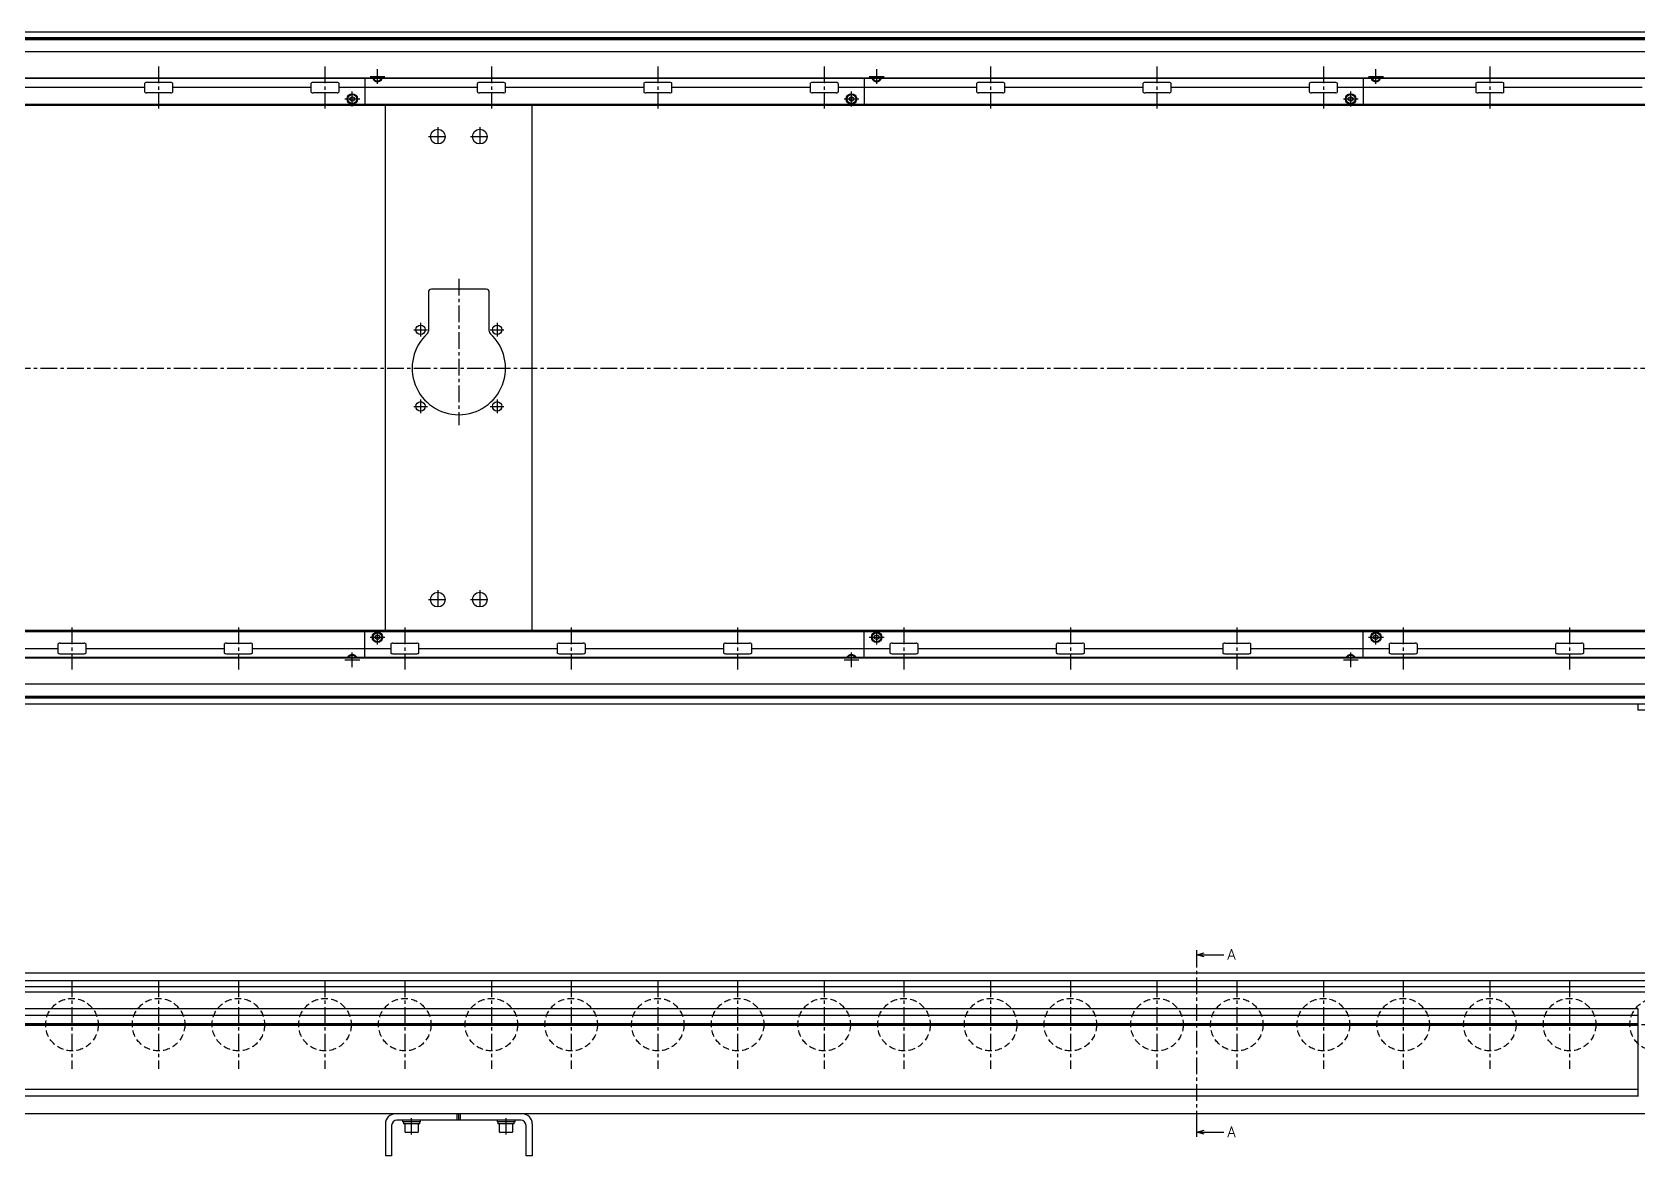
# Model space of a CAD drawing. Extents: x -10 to 5075, y -8 to 1151.
# Drawn here: x 2511 to 4040, y 28 to 1098 of the extents above; entities that cross this region are included whole.
import ezdxf

# ---------------------------------------------------------------- set-up
doc = ezdxf.new("R2010")
doc.units = 0
doc.header["$LTSCALE"] = 0.5
doc.linetypes.add('CENTER', pattern=[50.8, 31.75, -6.35, 6.35, -6.35])
doc.linetypes.add('DASHED', pattern=[19.05, 12.7, -6.35])
for name, color, linetype in [('MSM_CENTER', 1, 'CENTER'), ('MSM_CONTINUOUS', 7, 'CONTINUOUS'), ('MSM_DASHED', 4, 'DASHED'), ('MSM_PART_NUMBER', 7, 'CONTINUOUS')]:
    doc.layers.add(name, color=color, linetype=linetype)
doc.styles.get("Standard").update_dxf_attribs({"font": 'txt.shx', "height": 10, "bigfont": 'bigfont.shx'})

# ---------------------------------------------------------------- blocks, each defined once
blk = doc.blocks.new('*U88')
at = {"layer": 'MSM_PART_NUMBER'}
blk.add_text('A', height=10, dxfattribs=at).set_placement((3649.3, 214.9))
blk = doc.blocks.new('*U90')
at = {"layer": 'MSM_PART_NUMBER'}
blk.add_text('A', height=10, dxfattribs=at).set_placement((3649.3, 45.9))

msp = doc.modelspace()

# ---------------------------------------------------------------- linework, layer by layer
at = {"layer": 'MSM_CENTER'}
for p, q in [((2631.2, 1065.5), (2631.2, 1025.5)), ((2789.7, 1065.5), (2789.7, 1025.5)), ((2832.7, 1056.2), (2846.8, 1056.2)), ((2839.7, 1049.2), (2839.7, 1063.2)), ((2948.2, 1065.5), (2948.2, 1025.5)), ((3106.7, 1065.5), (3106.7, 1025.5)), ((3265.2, 1065.5), (3265.2, 1025.5)), ((3308.2, 1056.2), (3322.2, 1056.2)), ((3315.2, 1049.2), (3315.2, 1063.2)), ((3423.7, 1065.5), (3423.7, 1025.5)), ((3582.2, 1065.5), (3582.2, 1025.5)), ((3740.7, 1065.5), (3740.7, 1025.5)), ((3783.7, 1056.2), (3797.8, 1056.2)), ((3790.7, 1049.2), (3790.7, 1063.2)), ((3899.2, 1065.5), (3899.2, 1025.5)), ((2815.7, 1027.7), (2815.7, 1041.7)), ((3291.2, 1027.7), (3291.2, 1041.7)), ((3766.7, 1027.7), (3766.7, 1041.7)), ((2808.7, 1034.7), (2822.8, 1034.7)), ((3284.2, 1034.7), (3298.2, 1034.7)), ((3759.7, 1034.7), (3773.8, 1034.7)), ((2888.2, 998.9), (2906.2, 998.9)), ((2897.2, 1007.9), (2897.2, 989.9)), ((2928.2, 998.9), (2946.2, 998.9)), ((2937.2, 1007.9), (2937.2, 989.9)), ((2917.2, 863.4), (2917.2, 723.9)), ((2874.2, 814.9), (2887.2, 814.9)), ((2880.7, 821.4), (2880.7, 808.4)), ((2947.2, 814.9), (2960.2, 814.9)), ((2953.7, 821.4), (2953.7, 808.4)), ((359.7, 778.4), (4267.9, 778.4)), ((2874.2, 741.9), (2887.2, 741.9)), ((2880.7, 748.4), (2880.7, 735.4)), ((2947.2, 741.9), (2960.2, 741.9)), ((2953.7, 748.4), (2953.7, 735.4)), ((2897.2, 566.9), (2897.2, 548.9)), ((2937.2, 566.9), (2937.2, 548.9)), ((2888.2, 557.9), (2906.2, 557.9)), ((2928.2, 557.9), (2946.2, 557.9)), ((2548.7, 531.3), (2548.7, 491.3)), ((2707.2, 531.3), (2707.2, 491.3)), ((2832.7, 522), (2846.8, 522)), ((2839.7, 515), (2839.7, 529)), ((2865.7, 531.3), (2865.7, 491.3)), ((3024.2, 531.3), (3024.2, 491.3)), ((3182.7, 531.3), (3182.7, 491.3)), ((3308.2, 522), (3322.2, 522)), ((3315.2, 515), (3315.2, 529)), ((3341.2, 531.3), (3341.2, 491.3)), ((3499.7, 531.3), (3499.7, 491.3)), ((3658.2, 531.3), (3658.2, 491.3)), ((3783.7, 522), (3797.8, 522)), ((3790.7, 515), (3790.7, 529)), ((3816.7, 531.3), (3816.7, 491.3)), ((3975.2, 531.3), (3975.2, 491.3)), ((2815.7, 493.5), (2815.7, 507.5)), ((3291.2, 493.5), (3291.2, 507.5)), ((3766.7, 493.5), (3766.7, 507.5)), ((2808.7, 500.5), (2822.8, 500.5)), ((3284.2, 500.5), (3298.2, 500.5)), ((3759.7, 500.5), (3773.8, 500.5)), ((3620.2, 55), (3620.2, 215)), ((2548.7, 195), (2548.7, 111)), ((2631.2, 195), (2631.2, 111)), ((2707.2, 195), (2707.2, 111)), ((2789.7, 195), (2789.7, 111)), ((2865.7, 195), (2865.7, 111)), ((2948.2, 195), (2948.2, 111)), ((3024.2, 195), (3024.2, 111)), ((3106.7, 195), (3106.7, 111)), ((3182.7, 195), (3182.7, 111)), ((3265.2, 195), (3265.2, 111)), ((3341.2, 195), (3341.2, 111)), ((3423.7, 195), (3423.7, 111)), ((3499.7, 195), (3499.7, 111)), ((3582.2, 195), (3582.2, 111)), ((3658.2, 195), (3658.2, 111)), ((3740.7, 195), (3740.7, 111)), ((3816.7, 195), (3816.7, 111)), ((3899.2, 195), (3899.2, 111)), ((3975.2, 195), (3975.2, 111)), ((367.2, 153), (4258.3, 153)), ((2872.2, 48.4), (2872.2, 64)), ((2962.2, 48.4), (2962.2, 64))]:
    msp.add_line(p, q, dxfattribs=at)
at = {"layer": 'MSM_CONTINUOUS'}
for p, q in [((4257.9, 1098.4), (370.6, 1098.4)), ((4256.2, 1098.3), (372.2, 1098.3)), ((4231.6, 1092.9), (396.9, 1092.9)), ((4231.6, 1091.2), (396.9, 1091.2)), ((4231.5, 1092), (397, 1092)), ((4256.2, 1079.5), (372.2, 1079.5)), ((4256.2, 1054.1), (372.2, 1054.1)), ((4256.2, 1054.5), (422.2, 1054.5)), ((2617.8, 1045.5), (2486.2, 1045.5)), ((2617.8, 1049.5), (2617.8, 1041.5)), ((2642.7, 1050.5), (2619.8, 1050.5)), ((2642.7, 1040.5), (2619.8, 1040.5)), ((2644.7, 1041.5), (2644.7, 1049.5)), ((2776.3, 1045.5), (2644.7, 1045.5)), ((2776.3, 1049.5), (2776.3, 1041.5)), ((2801.2, 1050.5), (2778.3, 1050.5)), ((2801.2, 1040.5), (2778.3, 1040.5)), ((2803.2, 1041.5), (2803.2, 1049.5)), ((2934.8, 1045.5), (2803.2, 1045.5)), ((2827.7, 1054.1), (2827.7, 1029.4)), ((2839.7, 1053.9), (2839.4, 1054.1)), ((2840.1, 1054.1), (2839.7, 1053.9)), ((2934.8, 1049.5), (2934.8, 1041.5)), ((2959.7, 1050.5), (2936.8, 1050.5)), ((2959.7, 1040.5), (2936.8, 1040.5)), ((2961.7, 1041.5), (2961.7, 1049.5)), ((3093.3, 1045.5), (2961.7, 1045.5)), ((3093.3, 1049.5), (3093.3, 1041.5)), ((3118.2, 1050.5), (3095.3, 1050.5)), ((3118.2, 1040.5), (3095.3, 1040.5)), ((3120.2, 1041.5), (3120.2, 1049.5)), ((3251.8, 1045.5), (3120.2, 1045.5)), ((3251.8, 1049.5), (3251.8, 1041.5)), ((3276.7, 1050.5), (3253.8, 1050.5)), ((3276.7, 1040.5), (3253.8, 1040.5)), ((3278.7, 1041.5), (3278.7, 1049.5)), ((3410.3, 1045.5), (3278.7, 1045.5)), ((3303.2, 1054.1), (3303.2, 1029.4)), ((3315.2, 1053.9), (3314.9, 1054.1)), ((3315.6, 1054.1), (3315.2, 1053.9)), ((3410.3, 1049.5), (3410.3, 1041.5)), ((3435.2, 1050.5), (3412.3, 1050.5)), ((3435.2, 1040.5), (3412.3, 1040.5)), ((3437.2, 1041.5), (3437.2, 1049.5)), ((3568.8, 1045.5), (3437.2, 1045.5)), ((3568.8, 1049.5), (3568.8, 1041.5)), ((3593.7, 1050.5), (3570.8, 1050.5)), ((3593.7, 1040.5), (3570.8, 1040.5)), ((3595.7, 1041.5), (3595.7, 1049.5)), ((3727.3, 1045.5), (3595.7, 1045.5)), ((3727.3, 1049.5), (3727.3, 1041.5)), ((3752.2, 1050.5), (3729.3, 1050.5)), ((3752.2, 1040.5), (3729.3, 1040.5)), ((3754.2, 1041.5), (3754.2, 1049.5)), ((3885.8, 1045.5), (3754.2, 1045.5)), ((3778.7, 1054.1), (3778.7, 1029.4)), ((3790.7, 1053.9), (3790.4, 1054.1)), ((3791.1, 1054.1), (3790.7, 1053.9)), ((3885.8, 1049.5), (3885.8, 1041.5)), ((3910.7, 1050.5), (3887.8, 1050.5)), ((3910.7, 1040.5), (3887.8, 1040.5)), ((3912.7, 1041.5), (3912.7, 1049.5)), ((4044.3, 1045.5), (3912.7, 1045.5)), ((4254.2, 1029.4), (450.2, 1029.4)), ((4257.9, 1028.4), (450.2, 1028.4)), ((2813.7, 1035.9), (2815.7, 1037.1)), ((2813.7, 1033.6), (2813.7, 1035.9)), ((2815.7, 1032.4), (2813.7, 1033.6)), ((2815.7, 1037.1), (2817.7, 1035.9)), ((2817.7, 1033.6), (2815.7, 1032.4)), ((2817.7, 1035.9), (2817.7, 1033.6)), ((2847.2, 528.4), (2847.2, 1028.4)), ((2987.2, 528.4), (2987.2, 1028.4)), ((3289.2, 1035.9), (3291.2, 1037.1)), ((3289.2, 1033.6), (3289.2, 1035.9)), ((3291.2, 1032.4), (3289.2, 1033.6)), ((3291.2, 1037.1), (3293.2, 1035.9)), ((3293.2, 1033.6), (3291.2, 1032.4)), ((3293.2, 1035.9), (3293.2, 1033.6)), ((3764.7, 1035.9), (3766.7, 1037.1)), ((3764.7, 1033.6), (3764.7, 1035.9)), ((3766.7, 1032.4), (3764.7, 1033.6)), ((3766.7, 1037.1), (3768.7, 1035.9)), ((3768.7, 1033.6), (3766.7, 1032.4)), ((3768.7, 1035.9), (3768.7, 1033.6)), ((2888.2, 850.4), (2888.2, 813.5)), ((2943.2, 853.4), (2891.2, 853.4)), ((2946.2, 813.5), (2946.2, 850.4)), ((4257.9, 528.4), (450.2, 528.4)), ((450.2, 527.4), (4254.2, 527.4)), ((2827.7, 502.6), (2827.7, 527.4)), ((2837.7, 523.2), (2839.7, 524.4)), ((2837.7, 520.9), (2837.7, 523.2)), ((2839.7, 519.7), (2837.7, 520.9)), ((2839.7, 524.4), (2841.7, 523.2)), ((2841.7, 520.9), (2839.7, 519.7)), ((2841.7, 523.2), (2841.7, 520.9)), ((3303.2, 502.6), (3303.2, 527.4)), ((3313.2, 523.2), (3315.2, 524.4)), ((3313.2, 520.9), (3313.2, 523.2)), ((3315.2, 519.7), (3313.2, 520.9)), ((3315.2, 524.4), (3317.2, 523.2)), ((3317.2, 520.9), (3315.2, 519.7)), ((3317.2, 523.2), (3317.2, 520.9)), ((3778.7, 502.6), (3778.7, 527.4)), ((3788.7, 523.2), (3790.7, 524.4)), ((3788.7, 520.9), (3788.7, 523.2)), ((3790.7, 519.7), (3788.7, 520.9)), ((3790.7, 524.4), (3792.7, 523.2)), ((3792.7, 520.9), (3790.7, 519.7)), ((3792.7, 523.2), (3792.7, 520.9)), ((2403.7, 511.3), (2535.3, 511.3)), ((2535.3, 515.3), (2535.3, 507.3)), ((2537.3, 516.3), (2560.2, 516.3)), ((2537.3, 506.3), (2560.2, 506.3)), ((2562.2, 507.3), (2562.2, 515.3)), ((2562.2, 511.3), (2693.8, 511.3)), ((2693.8, 515.3), (2693.8, 507.3)), ((2695.8, 516.3), (2718.7, 516.3)), ((2695.8, 506.3), (2718.7, 506.3)), ((2720.7, 507.3), (2720.7, 515.3)), ((2720.7, 511.3), (2852.3, 511.3)), ((2852.3, 515.3), (2852.3, 507.3)), ((2854.3, 516.3), (2877.2, 516.3)), ((2854.3, 506.3), (2877.2, 506.3)), ((2879.2, 507.3), (2879.2, 515.3)), ((2879.2, 511.3), (3010.8, 511.3)), ((3010.8, 515.3), (3010.8, 507.3)), ((3012.8, 516.3), (3035.7, 516.3)), ((3012.8, 506.3), (3035.7, 506.3)), ((3037.7, 507.3), (3037.7, 515.3)), ((3037.7, 511.3), (3169.3, 511.3)), ((3169.3, 515.3), (3169.3, 507.3)), ((3171.3, 516.3), (3194.2, 516.3)), ((3171.3, 506.3), (3194.2, 506.3)), ((3196.2, 507.3), (3196.2, 515.3)), ((3196.2, 511.3), (3327.8, 511.3)), ((3327.8, 515.3), (3327.8, 507.3)), ((3329.8, 516.3), (3352.7, 516.3)), ((3329.8, 506.3), (3352.7, 506.3)), ((3354.7, 507.3), (3354.7, 515.3)), ((3354.7, 511.3), (3486.3, 511.3)), ((3486.3, 515.3), (3486.3, 507.3)), ((3488.3, 516.3), (3511.2, 516.3)), ((3488.3, 506.3), (3511.2, 506.3)), ((3513.2, 507.3), (3513.2, 515.3)), ((3513.2, 511.3), (3644.8, 511.3)), ((3644.8, 515.3), (3644.8, 507.3)), ((3646.8, 516.3), (3669.7, 516.3)), ((3646.8, 506.3), (3669.7, 506.3)), ((3671.7, 507.3), (3671.7, 515.3)), ((3671.7, 511.3), (3803.3, 511.3)), ((3803.3, 515.3), (3803.3, 507.3)), ((3805.3, 516.3), (3828.2, 516.3)), ((3805.3, 506.3), (3828.2, 506.3)), ((3830.2, 507.3), (3830.2, 515.3)), ((3830.2, 511.3), (3961.8, 511.3)), ((3961.8, 515.3), (3961.8, 507.3)), ((3963.8, 516.3), (3986.7, 516.3)), ((3963.8, 506.3), (3986.7, 506.3)), ((3988.7, 507.3), (3988.7, 515.3)), ((3988.7, 511.3), (4120.3, 511.3)), ((4256.2, 502.6), (372.2, 502.6)), ((4256.2, 502.2), (422.2, 502.2)), ((2815.4, 502.6), (2815.7, 502.9)), ((2815.7, 502.9), (2816.1, 502.6)), ((3290.9, 502.6), (3291.2, 502.9)), ((3291.2, 502.9), (3291.6, 502.6)), ((3766.4, 502.6), (3766.7, 502.9)), ((3766.7, 502.9), (3767.1, 502.6)), ((4256.2, 477.2), (372.2, 477.2)), ((4231.6, 465.6), (396.9, 465.6)), ((4231.6, 463.9), (396.9, 463.9)), ((4231.5, 464.7), (397, 464.7)), ((4257.9, 458.4), (370.6, 458.4)), ((4256.2, 458.4), (372.2, 458.4)), ((4040.2, 458.4), (4040.2, 452.4)), ((4090.2, 452.4), (4040.2, 452.4)), ((3620.2, 215), (3620.2, 224)), ((3620.2, 219.5), (3627.2, 221.4)), ((3620.2, 219.5), (3645.9, 219.5)), ((3627.2, 217.6), (3620.2, 219.5)), ((4256.2, 202), (372.2, 202)), ((4256.2, 194.6), (674.4, 194.6)), ((4140.2, 189), (676.6, 189)), ((4140.2, 184), (678.6, 184)), ((4040.2, 168.2), (667.2, 168.2)), ((4040.2, 168.5), (4040.2, 84.5)), ((4040.2, 161.8), (682.2, 161.8)), ((4040.2, 153.9), (682.2, 153.9)), ((4040.2, 153), (682.2, 153)), ((4040.2, 152.1), (682.2, 152.1)), ((4040.2, 84.8), (679.7, 84.8)), ((4040.2, 91.3), (682.2, 91.3)), ((4257.9, 68), (472.2, 68)), ((2976.2, 62), (2858.2, 62)), ((2863.7, 62), (2863.7, 60.4)), ((2880.7, 60.4), (2880.7, 62)), ((2915.7, 62), (2915.7, 68)), ((2917.2, 62), (2917.2, 68)), ((2918.7, 62), (2918.7, 68)), ((2953.7, 62), (2953.7, 60.4)), ((2970.7, 60.4), (2970.7, 62)), ((2847.2, 58.5), (2847.2, 28)), ((2853.2, 57), (2853.2, 28)), ((2880.7, 60.4), (2863.7, 60.4)), ((2864.5, 60.4), (2864.5, 58.4)), ((2879.9, 58.4), (2864.5, 58.4)), ((2865.7, 58.4), (2865.7, 51.2)), ((2877.9, 50.4), (2866.5, 50.4)), ((2878.7, 51.2), (2878.7, 58.4)), ((2879.9, 58.4), (2879.9, 60.4)), ((2970.7, 60.4), (2953.7, 60.4)), ((2954.5, 60.4), (2954.5, 58.4)), ((2969.9, 58.4), (2954.5, 58.4)), ((2955.7, 58.4), (2955.7, 51.2)), ((2967.9, 50.4), (2956.5, 50.4)), ((2968.7, 51.2), (2968.7, 58.4)), ((2969.9, 58.4), (2969.9, 60.4)), ((2981.2, 28), (2981.2, 57)), ((2987.2, 58.5), (2987.2, 28)), ((3620.2, 46), (3620.2, 55)), ((3620.2, 50.5), (3627.2, 52.4)), ((3627.2, 48.6), (3620.2, 50.5)), ((3620.2, 50.5), (3645.9, 50.5)), ((2853.2, 28), (2847.2, 28)), ((2987.2, 28), (2981.2, 28))]:
    msp.add_line(p, q, dxfattribs=at)
for centre, radius in [((2815.7, 1034.7), 5), ((2815.7, 1034.7), 4.25), ((3291.2, 1034.7), 5), ((3291.2, 1034.7), 4.25), ((3766.7, 1034.7), 5), ((3766.7, 1034.7), 4.25), ((2897.2, 998.9), 7), ((2937.2, 998.9), 7), ((2880.7, 814.9), 4.5), ((2953.7, 814.9), 4.5), ((2880.7, 741.9), 4.5), ((2953.7, 741.9), 4.5), ((2897.2, 557.9), 7), ((2937.2, 557.9), 7), ((2839.7, 522), 5), ((2839.7, 522), 4.25), ((3315.2, 522), 5), ((3315.2, 522), 4.25), ((3790.7, 522), 5), ((3790.7, 522), 4.25)]:
    msp.add_circle(centre, radius, dxfattribs=at)
for centre, radius, start, end in [((2618.7, 1049.4), 0.882, 115.5328, 172.1027), ((2618.7, 1041.6), 0.882, 187.8973, 244.4672), ((2619.8, 1047.1), 3.41, 89.6687, 115.2454), ((2619.8, 1043.9), 3.41, 244.7546, 270.3313), ((2642.7, 1047.1), 3.41, 64.7546, 90.3313), ((2642.7, 1043.9), 3.41, 269.6687, 295.2454), ((2643.8, 1049.4), 0.882, 7.8973, 64.4672), ((2643.8, 1041.6), 0.882, 295.5328, 352.1027), ((2777.2, 1049.4), 0.882, 115.5328, 172.1027), ((2777.2, 1041.6), 0.882, 187.8973, 244.4672), ((2778.3, 1047.1), 3.41, 89.6687, 115.2454), ((2778.3, 1043.9), 3.41, 244.7546, 270.3313), ((2801.2, 1047.1), 3.41, 64.7546, 90.3313), ((2801.2, 1043.9), 3.41, 269.6687, 295.2454), ((2802.3, 1049.4), 0.882, 7.8973, 64.4672), ((2802.3, 1041.6), 0.882, 295.5328, 352.1027), ((2839.7, 1056.2), 5, 204.8346, 335.1654), ((2839.7, 1056.2), 4.25, 209.6116, 330.3884), ((2935.7, 1049.4), 0.882, 115.5328, 172.1027), ((2935.7, 1041.6), 0.882, 187.8973, 244.4672), ((2936.8, 1047.1), 3.41, 89.6687, 115.2454), ((2936.8, 1043.9), 3.41, 244.7546, 270.3313), ((2959.7, 1047.1), 3.41, 64.7546, 90.3313), ((2959.7, 1043.9), 3.41, 269.6687, 295.2454), ((2960.8, 1049.4), 0.882, 7.8973, 64.4672), ((2960.8, 1041.6), 0.882, 295.5328, 352.1027), ((3094.2, 1049.4), 0.882, 115.5328, 172.1027), ((3094.2, 1041.6), 0.882, 187.8973, 244.4672), ((3095.3, 1047.1), 3.41, 89.6687, 115.2454), ((3095.3, 1043.9), 3.41, 244.7546, 270.3313), ((3118.2, 1047.1), 3.41, 64.7546, 90.3313), ((3118.2, 1043.9), 3.41, 269.6687, 295.2454), ((3119.3, 1049.4), 0.882, 7.8973, 64.4672), ((3119.3, 1041.6), 0.882, 295.5328, 352.1027), ((3252.7, 1049.4), 0.882, 115.5328, 172.1027), ((3252.7, 1041.6), 0.882, 187.8973, 244.4672), ((3253.8, 1047.1), 3.41, 89.6687, 115.2454), ((3253.8, 1043.9), 3.41, 244.7546, 270.3313), ((3276.7, 1047.1), 3.41, 64.7546, 90.3313), ((3276.7, 1043.9), 3.41, 269.6687, 295.2454), ((3277.8, 1049.4), 0.882, 7.8973, 64.4672), ((3277.8, 1041.6), 0.882, 295.5328, 352.1027), ((3315.2, 1056.2), 5, 204.8346, 335.1654), ((3315.2, 1056.2), 4.25, 209.6116, 330.3884), ((3411.2, 1049.4), 0.882, 115.5328, 172.1027), ((3411.2, 1041.6), 0.882, 187.8973, 244.4672), ((3412.3, 1047.1), 3.41, 89.6687, 115.2454), ((3412.3, 1043.9), 3.41, 244.7546, 270.3313), ((3435.2, 1047.1), 3.41, 64.7546, 90.3313), ((3435.2, 1043.9), 3.41, 269.6687, 295.2454), ((3436.3, 1049.4), 0.882, 7.8973, 64.4672), ((3436.3, 1041.6), 0.882, 295.5328, 352.1027), ((3569.7, 1049.4), 0.882, 115.5328, 172.1027), ((3569.7, 1041.6), 0.882, 187.8973, 244.4672), ((3570.8, 1047.1), 3.41, 89.6687, 115.2454), ((3570.8, 1043.9), 3.41, 244.7546, 270.3313), ((3593.7, 1047.1), 3.41, 64.7546, 90.3313), ((3593.7, 1043.9), 3.41, 269.6687, 295.2454), ((3594.8, 1049.4), 0.882, 7.8973, 64.4672), ((3594.8, 1041.6), 0.882, 295.5328, 352.1027), ((3728.2, 1049.4), 0.882, 115.5328, 172.1027), ((3728.2, 1041.6), 0.882, 187.8973, 244.4672), ((3729.3, 1047.1), 3.41, 89.6687, 115.2454), ((3729.3, 1043.9), 3.41, 244.7546, 270.3313), ((3752.2, 1047.1), 3.41, 64.7546, 90.3313), ((3752.2, 1043.9), 3.41, 269.6687, 295.2454), ((3753.3, 1049.4), 0.882, 7.8973, 64.4672), ((3753.3, 1041.6), 0.882, 295.5328, 352.1027), ((3790.7, 1056.2), 5, 204.8346, 335.1654), ((3790.7, 1056.2), 4.25, 209.6116, 330.3884), ((3886.7, 1049.4), 0.882, 115.5328, 172.1027), ((3886.7, 1041.6), 0.882, 187.8973, 244.4672), ((3887.8, 1047.1), 3.41, 89.6687, 115.2454), ((3887.8, 1043.9), 3.41, 244.7546, 270.3313), ((3910.7, 1047.1), 3.41, 64.7546, 90.3313), ((3910.7, 1043.9), 3.41, 269.6687, 295.2454), ((3911.8, 1049.4), 0.882, 7.8973, 64.4672), ((3911.8, 1041.6), 0.882, 295.5328, 352.1027), ((2891.2, 850.4), 3, 90, 180), ((2943.2, 850.4), 3, 0, 90), ((2917.2, 778.4), 44.5, 132.3521, 47.6479), ((2885.2, 813.5), 3, 312.3521, 360), ((2949.2, 813.5), 3, 180, 227.6479), ((2536.2, 515.2), 0.882, 115.5328, 172.1027), ((2536.2, 507.4), 0.882, 187.8973, 244.4672), ((2537.3, 512.9), 3.41, 89.6687, 115.2454), ((2537.3, 509.7), 3.41, 244.7546, 270.3313), ((2560.2, 512.9), 3.41, 64.7546, 90.3313), ((2560.2, 509.7), 3.41, 269.6687, 295.2454), ((2561.3, 515.2), 0.882, 7.8973, 64.4672), ((2561.3, 507.4), 0.882, 295.5328, 352.1027), ((2694.7, 515.2), 0.882, 115.5328, 172.1027), ((2694.7, 507.4), 0.882, 187.8973, 244.4672), ((2695.8, 512.9), 3.41, 89.6687, 115.2454), ((2695.8, 509.7), 3.41, 244.7546, 270.3313), ((2718.7, 512.9), 3.41, 64.7546, 90.3313), ((2718.7, 509.7), 3.41, 269.6687, 295.2454), ((2719.8, 515.2), 0.882, 7.8973, 64.4672), ((2719.8, 507.4), 0.882, 295.5328, 352.1027), ((2815.7, 500.5), 5, 24.8346, 155.1654), ((2815.7, 500.5), 4.25, 29.6116, 150.3884), ((2853.2, 515.2), 0.882, 115.5328, 172.1027), ((2853.2, 507.4), 0.882, 187.8973, 244.4672), ((2854.3, 512.9), 3.41, 89.6687, 115.2454), ((2854.3, 509.7), 3.41, 244.7546, 270.3313), ((2877.2, 512.9), 3.41, 64.7546, 90.3313), ((2877.2, 509.7), 3.41, 269.6687, 295.2454), ((2878.3, 515.2), 0.882, 7.8973, 64.4672), ((2878.3, 507.4), 0.882, 295.5328, 352.1027), ((3011.7, 515.2), 0.882, 115.5328, 172.1027), ((3011.7, 507.4), 0.882, 187.8973, 244.4672), ((3012.8, 512.9), 3.41, 89.6687, 115.2454), ((3012.8, 509.7), 3.41, 244.7546, 270.3313), ((3035.7, 512.9), 3.41, 64.7546, 90.3313), ((3035.7, 509.7), 3.41, 269.6687, 295.2454), ((3036.8, 515.2), 0.882, 7.8973, 64.4672), ((3036.8, 507.4), 0.882, 295.5328, 352.1027), ((3170.2, 515.2), 0.882, 115.5328, 172.1027), ((3170.2, 507.4), 0.882, 187.8973, 244.4672), ((3171.3, 512.9), 3.41, 89.6687, 115.2454), ((3171.3, 509.7), 3.41, 244.7546, 270.3313), ((3194.2, 512.9), 3.41, 64.7546, 90.3313), ((3194.2, 509.7), 3.41, 269.6687, 295.2454), ((3195.3, 515.2), 0.882, 7.8973, 64.4672), ((3195.3, 507.4), 0.882, 295.5328, 352.1027), ((3291.2, 500.5), 5, 24.8346, 155.1654), ((3291.2, 500.5), 4.25, 29.6116, 150.3884), ((3328.7, 515.2), 0.882, 115.5328, 172.1027), ((3328.7, 507.4), 0.882, 187.8973, 244.4672), ((3329.8, 512.9), 3.41, 89.6687, 115.2454), ((3329.8, 509.7), 3.41, 244.7546, 270.3313), ((3352.7, 512.9), 3.41, 64.7546, 90.3313), ((3352.7, 509.7), 3.41, 269.6687, 295.2454), ((3353.8, 515.2), 0.882, 7.8973, 64.4672), ((3353.8, 507.4), 0.882, 295.5328, 352.1027), ((3487.2, 515.2), 0.882, 115.5328, 172.1027), ((3487.2, 507.4), 0.882, 187.8973, 244.4672), ((3488.3, 512.9), 3.41, 89.6687, 115.2454), ((3488.3, 509.7), 3.41, 244.7546, 270.3313), ((3511.2, 512.9), 3.41, 64.7546, 90.3313), ((3511.2, 509.7), 3.41, 269.6687, 295.2454), ((3512.3, 515.2), 0.882, 7.8973, 64.4672), ((3512.3, 507.4), 0.882, 295.5328, 352.1027), ((3645.7, 515.2), 0.882, 115.5328, 172.1027), ((3645.7, 507.4), 0.882, 187.8973, 244.4672), ((3646.8, 512.9), 3.41, 89.6687, 115.2454), ((3646.8, 509.7), 3.41, 244.7546, 270.3313), ((3669.7, 512.9), 3.41, 64.7546, 90.3313), ((3669.7, 509.7), 3.41, 269.6687, 295.2454), ((3670.8, 515.2), 0.882, 7.8973, 64.4672), ((3670.8, 507.4), 0.882, 295.5328, 352.1027), ((3766.7, 500.5), 5, 24.8346, 155.1654), ((3766.7, 500.5), 4.25, 29.6116, 150.3884), ((3804.2, 515.2), 0.882, 115.5328, 172.1027), ((3804.2, 507.4), 0.882, 187.8973, 244.4672), ((3805.3, 512.9), 3.41, 89.6687, 115.2454), ((3805.3, 509.7), 3.41, 244.7546, 270.3313), ((3828.2, 512.9), 3.41, 64.7546, 90.3313), ((3828.2, 509.7), 3.41, 269.6687, 295.2454), ((3829.3, 515.2), 0.882, 7.8973, 64.4672), ((3829.3, 507.4), 0.882, 295.5328, 352.1027), ((3962.7, 515.2), 0.882, 115.5328, 172.1027), ((3962.7, 507.4), 0.882, 187.8973, 244.4672), ((3963.8, 512.9), 3.41, 89.6687, 115.2454), ((3963.8, 509.7), 3.41, 244.7546, 270.3313), ((3986.7, 512.9), 3.41, 64.7546, 90.3313), ((3986.7, 509.7), 3.41, 269.6687, 295.2454), ((3987.8, 515.2), 0.882, 7.8973, 64.4672), ((3987.8, 507.4), 0.882, 295.5328, 352.1027), ((2856.7, 58.5), 9.5, 90, 180), ((2858.2, 57), 5, 90, 180), ((2976.2, 57), 5, 0, 90), ((2977.7, 58.5), 9.5, 0, 90), ((2866.5, 51.2), 0.8, 180, 270), ((2877.9, 51.2), 0.8, 270, 0), ((2956.5, 51.2), 0.8, 180, 270), ((2967.9, 51.2), 0.8, 270, 0)]:
    msp.add_arc(centre, radius, start, end, dxfattribs=at)
at = {"layer": 'MSM_DASHED'}
for centre in [(2548.7, 153), (2631.2, 153), (2707.2, 153), (2789.7, 153), (2865.7, 153), (2948.2, 153), (3024.2, 153), (3106.7, 153), (3182.7, 153), (3265.2, 153), (3341.2, 153), (3423.7, 153), (3499.7, 153), (3582.2, 153), (3658.2, 153), (3740.7, 153), (3816.7, 153), (3899.2, 153), (3975.2, 153), (4057.7, 153)]:
    msp.add_circle(centre, 25, dxfattribs=at)

# ---------------------------------------------------------------- block references
at = {"layer": 'MSM_CONTINUOUS'}
for name in ['*U88', '*U90']:
    msp.add_blockref(name, (0, 0), dxfattribs=at)

doc.saveas('drawing.dxf')
